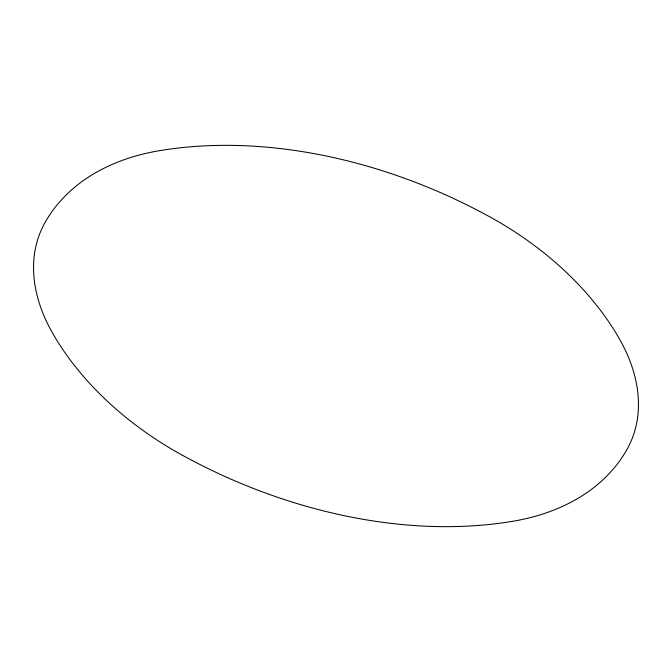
<?xml version="1.0" encoding="UTF-8"?>
<svg xmlns="http://www.w3.org/2000/svg" width="672" height="672" viewBox="0 0 672 672"><rect width="100%" height="100%" fill="white"/><g stroke="black" fill="none" stroke-linecap="round" stroke-linejoin="round"><path stroke-width="1.01" d="M182.44 455.28A412.566 279.258 26.7 0 0 512.249 521.371A264.029 178.71 26.7 0 0 627.329 448.795A188.714 127.739 26.7 0 0 619.097 338.318A264.029 178.71 26.7 0 0 489.56 216.72A412.566 279.258 26.7 0 0 159.751 150.629A264.029 178.71 26.7 0 0 44.671 223.205A188.714 127.739 26.7 0 0 52.903 333.682A264.029 178.71 26.7 0 0 182.44 455.28"/></g></svg>
